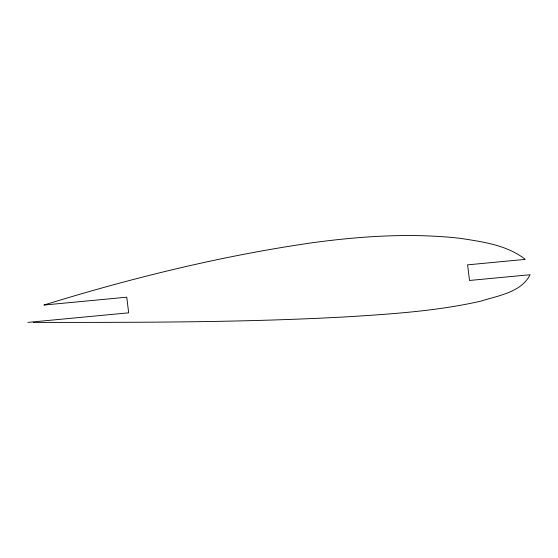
<?xml version="1.0" encoding="UTF-8"?>
<svg xmlns="http://www.w3.org/2000/svg" width="558" height="558" viewBox="0 0 558 558"><rect width="100%" height="100%" fill="white"/><g stroke="black" fill="none" stroke-linecap="round" stroke-linejoin="round"><path stroke-width="0.84" d="M27.9 322.385L128.675 312.822L126.757 297.191L43.908 305.059L45.623 304.522C133.257 277.507 222.656 255.613 313.491 242.577C361.968 236.111 411.225 232.846 459.973 238.294C482.314 241.767 506.392 244.85 524.862 259.038L525.141 259.386L467.59 264.848L469.508 280.472L530.1 274.724C521.277 292.49 497.945 295.642 480.773 301.167C437.646 310.946 393.369 313.882 349.35 316.686C244.125 322.608 138.684 322.412 33.327 322.398"/></g></svg>
